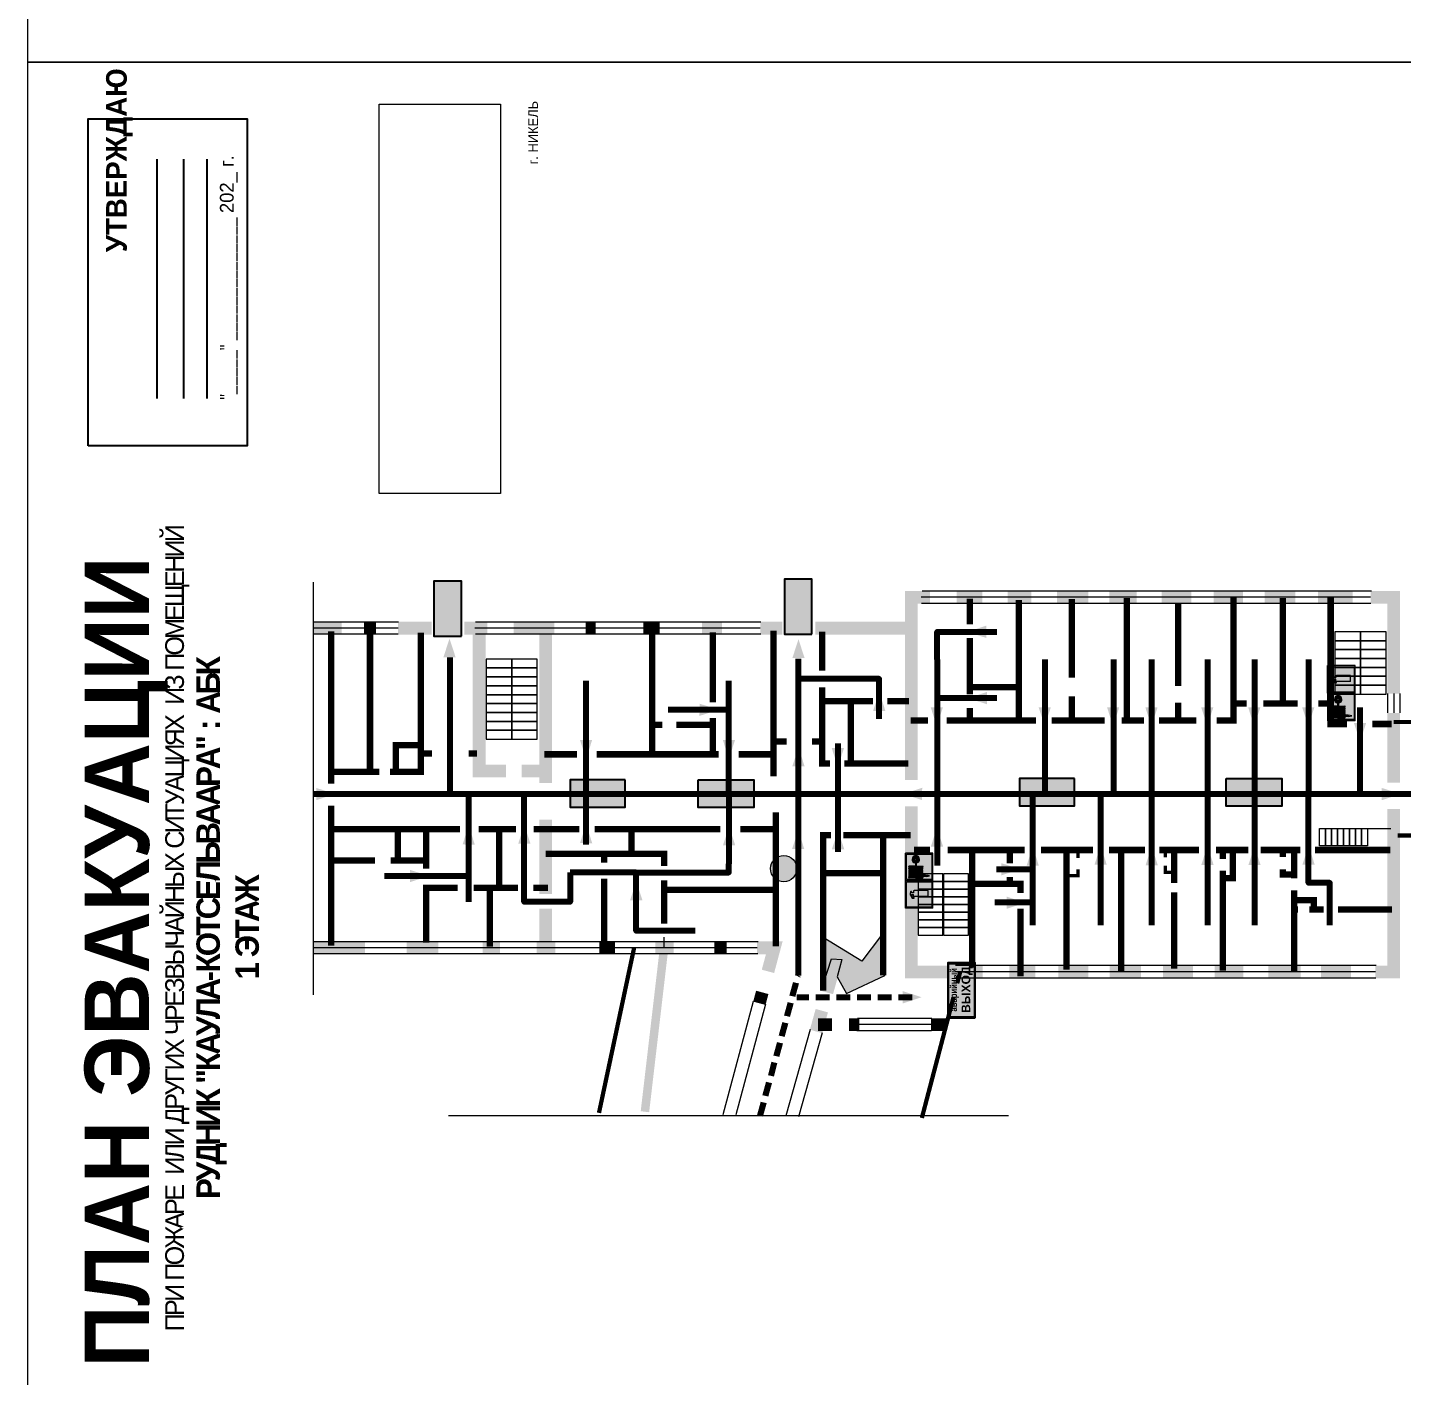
# Model space of a CAD drawing. Header units: millimetres. Extents: x 13114 to 67229, y 22859 to 38520.
# Drawn here: x 20946.7 to 21346.1, y 35961.4 to 36353.3 of the extents above; entities that cross this region are included whole.
import ezdxf

# ---------------------------------------------------------------- set-up
doc = ezdxf.new("R2010")
doc.units = ezdxf.units.MM
doc.linetypes.add('{ Wide Dash }', pattern=[12, 4, -2, 4, -2])
doc.layers.add('План_Штампы', color=7, linetype='Continuous')
doc.styles.add('обычный', font='arial.ttf')
picture_1 = doc.add_image_def('image1.jpg', size_in_pixel=(337, 105))

# ---------------------------------------------------------------- blocks, each defined once
blk = doc.blocks.new('A$C41C009D9')
at = {"true_color": 0xffffff}
blk.add_hatch(color=7, dxfattribs=at).paths.add_polyline_path([(0, 8), (-16, 8), (-16, 0), (0, 0)])
h = blk.add_hatch(color=126)
h.dxf.hatch_style = 1
h.paths.add_polyline_path([(-15.8, 7.8), (-15.8, 0.2), (-0.2, 0.2), (-0.2, 7.8)])
at = {"color": 126}
for points in [[(-16, 0), (0, 0), (0, 8), (-16, 8)], [(-16, 0), (0, 0), (0, 8), (-16, 8)], [(-15.8, 7.8), (-0.2, 7.8), (-0.2, 0.2), (-15.8, 0.2)]]:
    blk.add_lwpolyline(points, close=True, dxfattribs=at)
at = {"color": 7, "true_color": 0xffffff, "insert": (-15.8, 7.3), "char_height": 2.5, "width": 15.5999, "attachment_point": 1, "style": 'обычный'}
blk.add_mtext('\\pi1.6133;{\\fArial|b1|i0|c204|p34;\\H0.8x;\\W0.8;аварийный\\H1.25x;\\W1;\\P\\pi1.2327;ВЫХОД}', dxfattribs=at)
blk = doc.blocks.new('A$C32E8229D')
at = {"true_color": 0xffffff}
blk.add_hatch(color=7, dxfattribs=at).paths.add_polyline_path([(0, 0), (0, -8), (16, -8), (16, 0)])
h = blk.add_hatch(color=126)
h.paths.add_polyline_path([(0.2, -0.2), (15.8, -0.2), (15.8, -7.8), (0.2, -7.8)])
h.paths.add_polyline_path([(13.49, -2.05), (12.08, -2.05), (11.37, -2.63, 0.162397), (11.29, -2.84), (11.29, -3.63), (10.35, -3.63), (10.35, -4.05), (11.68, -4.05), (11.68, -3.48), (12.26, -4.28), (11.29, -5.1), (11.29, -6.78), (11.85, -6.78), (11.85, -5.44), (12.8, -4.64), (12.8, -5.94), (14.46, -5.94), (14.46, -5.39), (13.45, -5.39), (13.45, -3.97), (12.46, -2.59), (13.15, -2.59), (13.69, -3.34), (14.18, -3)], flags=16)
h.paths.add_polyline_path([(10.74, -1.82, 1), (11.8, -1.82, 1)], flags=16)
h.paths.add_polyline_path([(9.39, -3.59), (5.99, -3.59), (6.56, -3.03), (5.91, -3.03), (5.1, -3.83), (5.91, -4.64), (6.56, -4.64), (5.99, -4.09), (9.39, -4.09)], flags=16)
h.paths.add_polyline_path([(4.29, -1.08), (1.72, -1.08), (1.72, -6.6), (4.29, -6.6)], flags=16)
at = {"color": 126}
blk.add_lwpolyline([(16, -8), (0, -8), (0, 0), (16, 0)], close=True, dxfattribs=at)
blk = doc.blocks.new('A$C7B8C2D5B')
at = {"lineweight": 0}
h = blk.add_hatch(color=5, dxfattribs=at)
h.dxf.hatch_style = 1
h.paths.add_polyline_path([(1.4, -3.02, 1), (-2.11, -3.02, 1)])
at = {"color": 5, "lineweight": 0}
blk.add_circle((-0.36, -3.02), 1.75, dxfattribs=at)
blk = doc.blocks.new('A$C7B4425F7')
at = {"true_color": 0xffffff}
blk.add_hatch(color=7, dxfattribs=at).paths.add_polyline_path([(0, 0), (-16, 0), (-16, -8), (0, -8)])
h = blk.add_hatch(color=126)
h.paths.add_polyline_path([(-0.2, -0.2), (-15.8, -0.2), (-15.8, -7.8), (-0.2, -7.8)])
h.paths.add_polyline_path([(-11.76, -2.03), (-11.76, -3.66), (-11.17, -3.66, -0.568275), (-11.17, -6.18), (-12.58, -6.18), (-12.58, -2.03)], flags=16)
h.paths.add_polyline_path([(-13.33, -4.12, -0.495768), (-13.59, -6.18), (-15.03, -6.18), (-15.03, -2.03), (-13.59, -2.03, -0.487973)], flags=16)
h.paths.add_polyline_path([(-10.25, -2.03), (-9.48, -2.03), (-9.48, -6.18), (-10.25, -6.18)], flags=16)
h.paths.add_polyline_path([(-13.84, -3.69), (-14.24, -3.69), (-14.24, -3.03), (-13.9, -3.03, -0.692621)], flags=0)
h.paths.add_polyline_path([(-9.15, -2.03), (-8.4, -2.03), (-8.04, -3.07), (-7.68, -2.03), (-6.93, -2.03), (-7.64, -4.1), (-6.93, -6.18), (-7.68, -6.18), (-8.04, -5.14), (-8.4, -6.18), (-9.15, -6.18), (-8.44, -4.1)], flags=16)
h.paths.add_polyline_path([(-11.76, -4.46), (-11.42, -4.46, -0.692621), (-11.36, -5.12), (-11.76, -5.12)], flags=0)
h.paths.add_polyline_path([(-13.9, -5.2), (-14.24, -5.2), (-14.24, -4.55), (-13.84, -4.55, -0.708038)], flags=0)
edge = h.paths.add_edge_path(flags=16)
edge.add_ellipse((-5.51, -4.08), major_axis=(0, 2.05), ratio=0.586184, start_angle=0, end_angle=360)
edge = h.paths.add_edge_path(flags=0)
edge.add_ellipse((-5.51, -4.08), major_axis=(0, 1.14), ratio=0.454828, start_angle=0, end_angle=360)
h.paths.add_polyline_path([(-4.13, -4.96, 0.377264), (-3.48, -4.52, 0.0555), (-3.16, -2.03), (-1.66, -2.03), (-1.66, -4.96), (-0.96, -4.96), (-0.96, -7.01), (-1.75, -7.01), (-1.75, -6.18), (-3.3, -6.18), (-3.3, -7.02), (-4.13, -7.02)], flags=16)
h.paths.add_polyline_path([(-2.73, -2.91), (-2.28, -2.91), (-2.28, -4.96), (-3.05, -4.96, 0.079136)], flags=0)
at = {"color": 126}
blk.add_lwpolyline([(-16, -8), (0, -8), (0, 0), (-16, 0)], close=True, dxfattribs=at)
blk = doc.blocks.new('A$C37112FD5')
at = {"true_color": 0xf5f5ff}
h = blk.add_hatch(color=7, dxfattribs=at)
h.dxf.hatch_style = 1
h.paths.add_polyline_path([(12.8, -7.4), (0, -7.4), (0, -20.2), (12.8, -20.2)])
h.paths.add_polyline_path([(12.29, -7.91), (12.29, -19.69), (0.51, -19.69), (0.51, -7.91)], flags=16)
h.paths.add_polyline_path([(4.98, -9.04, -0.42597), (5.17, -9.22), (5.17, -12.25), (5.17, -15.29, -0.432244), (4.98, -15.47), (4.83, -15.47, -0.42597), (4.64, -15.29), (4.64, -12.25), (4.64, -9.22, -0.432244), (4.83, -9.04)], flags=0)
h.paths.add_polyline_path([(4.28, -9.22), (4.28, -12.25), (4.28, -15.29, -0.432244), (4.09, -15.47), (3.94, -15.47, -0.42597), (3.75, -15.29), (3.75, -12.25), (3.75, -9.22, -0.432244), (3.94, -9.04), (4.09, -9.04, -0.42597)], flags=0)
h.paths.add_polyline_path([(5.72, -9.04), (5.87, -9.04, -0.42597), (6.06, -9.22), (6.06, -12.25), (6.06, -15.29, -0.432244), (5.87, -15.47), (5.72, -15.47, -0.42597), (5.53, -15.29), (5.53, -12.25), (5.53, -9.22, -0.432244)], flags=0)
h.paths.add_polyline_path([(6.42, -8.9), (6.5, -8.9, -0.42597), (6.69, -9.08), (6.69, -12.03), (8.21, -12.03, -15.824349), (8.21, -12.47), (6.69, -12.47), (6.69, -15.42, -0.432244), (6.5, -15.6), (6.42, -15.6)], flags=0)
h.paths.add_polyline_path([(3.39, -9.22), (3.39, -12.25), (3.39, -15.29, -0.432244), (3.2, -15.47), (3.05, -15.47, -0.42597), (2.85, -15.29), (2.85, -12.25), (2.85, -9.22, -0.432244), (3.05, -9.04), (3.2, -9.04, -0.42597)], flags=0)
h.paths.add_polyline_path([(2.5, -9.22), (2.5, -16.71), (1.96, -16.71), (1.96, -9.22, -0.432244), (2.15, -9.04), (2.31, -9.04, -0.42597)], flags=0)
h.paths.add_polyline_path([(1.61, -8.9), (1.61, -15.6), (1.57, -15.6, -0.42597), (1.37, -15.42), (1.37, -12.03), (1.37, -9.09, -0.432244), (1.57, -8.9)], flags=0)
h.paths.add_polyline_path([(9.76, -10.81), (9.76, -12.03), (8.49, -12.03, -0.336371)], flags=0)
h.paths.add_polyline_path([(8.49, -12.47), (9.76, -12.47), (9.76, -13.7, -0.336371)], flags=0)
h.paths.add_polyline_path([(10.11, -10.81, -0.336371), (11.38, -12.03), (10.11, -12.03)], flags=0)
h.paths.add_polyline_path([(10.11, -12.47), (11.38, -12.47, -0.336371), (10.11, -13.7)], flags=0)
h.paths.add_polyline_path([(2.5, -16.84), (2.5, -17.05), (1.97, -17.05), (1.97, -16.84)], flags=0)
h.paths.add_polyline_path([(2.5, -17.24, -0.033778), (2.24, -18.6, -0.033778), (1.97, -17.24)], flags=0)
h = blk.add_hatch(color=242)
h.dxf.hatch_style = 1
h.paths.add_polyline_path([(12.29, -7.91), (0.51, -7.91), (0.51, -19.69), (12.29, -19.69)])
h.paths.add_polyline_path([(6.42, -15.6), (6.42, -8.9), (6.5, -8.9, -0.42597), (6.69, -9.08), (6.69, -12.03), (8.21, -12.03, -15.824349), (8.21, -12.47), (6.69, -12.47), (6.69, -15.42, -0.432244), (6.5, -15.6)], flags=16)
h.paths.add_polyline_path([(5.87, -15.47), (5.72, -15.47, -0.42597), (5.53, -15.29), (5.53, -12.25), (5.53, -9.22, -0.432244), (5.72, -9.04), (5.87, -9.04, -0.42597), (6.06, -9.22), (6.06, -12.25), (6.06, -15.29, -0.432244)], flags=16)
h.paths.add_polyline_path([(4.98, -15.47), (4.83, -15.47, -0.42597), (4.64, -15.29), (4.64, -12.25), (4.64, -9.22, -0.432244), (4.83, -9.04), (4.98, -9.04, -0.42597), (5.17, -9.22), (5.17, -12.25), (5.17, -15.29, -0.432244)], flags=16)
h.paths.add_polyline_path([(4.09, -15.47), (3.94, -15.47, -0.42597), (3.75, -15.29), (3.75, -12.25), (3.75, -9.22, -0.432244), (3.94, -9.04), (4.09, -9.04, -0.42597), (4.28, -9.22), (4.28, -12.25), (4.28, -15.29, -0.432244)], flags=16)
h.paths.add_polyline_path([(3.2, -15.47), (3.05, -15.47, -0.42597), (2.85, -15.29), (2.85, -12.25), (2.85, -9.22, -0.432244), (3.05, -9.04), (3.2, -9.04, -0.42597), (3.39, -9.22), (3.39, -12.25), (3.39, -15.29, -0.432244)], flags=16)
h.paths.add_polyline_path([(2.5, -17.05), (1.97, -17.05), (1.97, -16.84), (2.5, -16.84)], flags=16)
h.paths.add_polyline_path([(2.5, -17.24, -0.033778), (2.24, -18.6, -0.033778), (1.97, -17.24)], flags=16)
h.paths.add_polyline_path([(2.5, -16.71), (1.96, -16.71), (1.96, -9.22, -0.432244), (2.15, -9.04), (2.31, -9.04, -0.42597), (2.5, -9.22)], flags=16)
h.paths.add_polyline_path([(1.61, -15.6), (1.57, -15.6, -0.42597), (1.37, -15.42), (1.37, -12.03), (1.37, -9.09, -0.432244), (1.57, -8.9), (1.61, -8.9)], flags=16)
h.paths.add_polyline_path([(8.49, -12.47), (9.76, -12.47), (9.76, -13.7, -0.336371)], flags=0)
h.paths.add_polyline_path([(10.11, -13.7), (10.11, -12.47), (11.38, -12.47, -0.336371)], flags=0)
h.paths.add_polyline_path([(8.49, -12.03, -0.336371), (9.76, -10.81), (9.76, -12.03)], flags=0)
h.paths.add_polyline_path([(10.11, -12.03), (10.11, -10.81, -0.336371), (11.38, -12.03)], flags=0)
h = blk.add_hatch(color=7, dxfattribs=at)
h.dxf.hatch_style = 1
h.paths.add_polyline_path([(1.61, -8.9), (1.57, -8.9, 0.432244), (1.37, -9.09), (1.37, -12.03), (1.37, -15.42, 0.42597), (1.57, -15.6), (1.61, -15.6)])
h.paths.add_polyline_path([(2.5, -9.22, 0.42597), (2.31, -9.04), (2.15, -9.04, 0.432244), (1.96, -9.22), (1.96, -16.71), (2.5, -16.71)])
h.paths.add_polyline_path([(2.5, -16.84), (1.97, -16.84), (1.97, -17.05), (2.5, -17.05)])
h.paths.add_polyline_path([(2.5, -17.24), (1.97, -17.24, 0.033778), (2.24, -18.6, 0.033778)])
h.paths.add_polyline_path([(3.39, -12.25), (3.39, -9.22, 0.42597), (3.2, -9.04), (3.05, -9.04, 0.432244), (2.85, -9.22), (2.85, -12.25), (2.85, -15.29, 0.42597), (3.05, -15.47), (3.2, -15.47, 0.432244), (3.39, -15.29)])
h.paths.add_polyline_path([(4.28, -12.25), (4.28, -9.22, 0.42597), (4.09, -9.04), (3.94, -9.04, 0.432244), (3.75, -9.22), (3.75, -12.25), (3.75, -15.29, 0.42597), (3.94, -15.47), (4.09, -15.47, 0.432244), (4.28, -15.29)])
h.paths.add_polyline_path([(5.17, -12.25), (5.17, -9.22, 0.42597), (4.98, -9.04), (4.83, -9.04, 0.432244), (4.64, -9.22), (4.64, -12.25), (4.64, -15.29, 0.42597), (4.83, -15.47), (4.98, -15.47, 0.432244), (5.17, -15.29)])
h.paths.add_polyline_path([(6.06, -12.25), (6.06, -9.22, 0.42597), (5.87, -9.04), (5.72, -9.04, 0.432244), (5.53, -9.22), (5.53, -12.25), (5.53, -15.29, 0.42597), (5.72, -15.47), (5.87, -15.47, 0.432244), (6.06, -15.29)])
h.paths.add_polyline_path([(6.69, -12.47), (8.21, -12.47, 15.824349), (8.21, -12.03), (6.69, -12.03), (6.69, -9.08, 0.42597), (6.5, -8.9), (6.42, -8.9), (6.42, -15.6), (6.5, -15.6, 0.432244), (6.69, -15.42)])
h.paths.add_polyline_path([(8.49, -12.47), (9.76, -12.47), (9.76, -13.7, -0.336371)], flags=16)
h.paths.add_polyline_path([(8.49, -12.03, -0.336371), (9.76, -10.81), (9.76, -12.03)], flags=16)
h.paths.add_polyline_path([(10.11, -12.47), (11.38, -12.47, -0.336371), (10.11, -13.7)], flags=16)
h.paths.add_polyline_path([(10.11, -12.03), (10.11, -10.81, -0.336371), (11.38, -12.03)], flags=16)
h = blk.add_hatch(color=242)
h.dxf.hatch_style = 1
h.paths.add_polyline_path([(9.76, -10.81, 0.336371), (8.49, -12.03), (9.76, -12.03)])
h.paths.add_polyline_path([(10.11, -10.81), (10.11, -12.03), (11.38, -12.03, 0.336371)])
h.paths.add_polyline_path([(11.38, -12.47), (10.11, -12.47), (10.11, -13.7, 0.336371)])
h.paths.add_polyline_path([(9.76, -12.47), (8.49, -12.47, 0.336371), (9.76, -13.7)])
at = {"color": 242, "lineweight": 5}
for p, q in [((0, -20.2), (0, -7.4)), ((0, -7.4), (12.8, -7.4)), ((1.37, -12.03), (1.37, -9.08)), ((1.37, -12.03), (1.37, -15.42)), ((1.57, -8.9), (1.61, -8.9)), ((1.61, -8.9), (1.61, -15.6)), ((1.96, -16.71), (1.96, -9.22)), ((2.15, -9.04), (2.31, -9.04)), ((2.5, -16.71), (2.5, -9.22)), ((2.85, -12.25), (2.85, -9.22)), ((2.85, -12.25), (2.85, -15.29)), ((3.05, -9.04), (3.2, -9.04)), ((3.39, -12.25), (3.39, -9.22)), ((3.39, -12.25), (3.39, -15.29)), ((3.75, -12.25), (3.75, -9.22)), ((3.75, -12.25), (3.75, -15.29)), ((3.94, -9.04), (4.09, -9.04)), ((4.28, -12.25), (4.28, -9.22)), ((4.28, -12.25), (4.28, -15.29)), ((4.64, -12.25), (4.64, -9.22)), ((4.64, -12.25), (4.64, -15.29)), ((4.83, -9.04), (4.98, -9.04)), ((5.17, -12.25), (5.17, -9.22)), ((5.17, -12.25), (5.17, -15.29)), ((5.53, -12.25), (5.53, -9.22)), ((5.53, -12.25), (5.53, -15.29)), ((5.72, -9.04), (5.87, -9.04)), ((6.06, -12.25), (6.06, -9.22)), ((6.06, -12.25), (6.06, -15.29)), ((6.42, -8.9), (6.42, -15.6)), ((6.5, -8.9), (6.42, -8.9)), ((6.69, -12.03), (6.69, -9.08)), ((8.21, -12.03), (6.69, -12.03)), ((8.21, -12.47), (6.69, -12.47)), ((6.69, -12.47), (6.69, -15.42)), ((9.76, -12.03), (8.49, -12.03)), ((9.76, -12.47), (8.49, -12.47)), ((9.76, -10.81), (9.76, -12.03)), ((9.76, -12.47), (9.76, -13.7)), ((10.11, -10.81), (10.11, -12.03)), ((11.38, -12.03), (10.11, -12.03)), ((11.38, -12.47), (10.11, -12.47)), ((10.11, -12.47), (10.11, -13.7)), ((12.8, -20.2), (12.8, -7.4)), ((1.57, -15.6), (1.61, -15.6)), ((1.96, -16.71), (2.5, -16.71)), ((1.97, -16.84), (2.5, -16.84)), ((1.97, -17.05), (1.97, -16.84)), ((2.5, -17.05), (1.97, -17.05)), ((1.97, -17.24), (2.5, -17.24)), ((2.5, -16.84), (2.5, -17.05)), ((3.05, -15.47), (3.2, -15.47)), ((3.94, -15.47), (4.09, -15.47)), ((4.83, -15.47), (4.98, -15.47)), ((5.72, -15.47), (5.87, -15.47)), ((6.42, -15.6), (6.5, -15.6)), ((0, -20.2), (12.8, -20.2))]:
    blk.add_line(p, q, dxfattribs=at)
blk.add_lwpolyline([(0.51, -7.91), (12.29, -7.91), (12.29, -19.69), (0.51, -19.69)], close=True, dxfattribs=at)
for centre, radius, start, end in [((1.56, -9.09), 0.182, 87.10267, 180.60715), ((2.15, -9.22), 0.182, 87.10267, 180.60715), ((2.32, -9.22), 0.182, 359.39285, 92.89733), ((3.04, -9.22), 0.182, 87.10267, 180.60715), ((3.21, -9.22), 0.182, 359.39285, 92.89733), ((3.93, -9.22), 0.182, 87.10267, 180.60715), ((4.1, -9.22), 0.182, 359.39285, 92.89733), ((4.82, -9.22), 0.182, 87.10267, 180.60715), ((4.99, -9.22), 0.182, 359.39285, 92.89733), ((5.71, -9.22), 0.182, 87.10267, 180.60715), ((5.88, -9.22), 0.182, 359.39285, 92.89733), ((6.51, -9.09), 0.182, 359.39285, 92.89733), ((9.93, -12.25), 1.74, 187.23185, 172.76815), ((9.93, -12.25), 1.46, 96.99266, 171.35851), ((9.93, -12.25), 1.46, 188.64149, 263.00734), ((9.93, -12.25), 1.46, 8.64149, 83.00734), ((9.93, -12.25), 1.46, 276.99266, 351.35851), ((1.56, -15.42), 0.182, 179.39285, 272.89733), ((12.17, -15.98), 10.27, 187.04098, 194.7793), ((-7.7, -15.98), 10.27, 345.2207, 352.95902), ((3.04, -15.29), 0.182, 179.39285, 272.89733), ((3.21, -15.29), 0.182, 267.10267, 0.60715), ((3.93, -15.29), 0.182, 179.39285, 272.89733), ((4.1, -15.29), 0.182, 267.10267, 0.60715), ((4.82, -15.29), 0.182, 179.39285, 272.89733), ((4.99, -15.29), 0.182, 267.10267, 0.60715), ((5.71, -15.29), 0.182, 179.39285, 272.89733), ((5.88, -15.29), 0.182, 267.10267, 0.60715), ((6.51, -15.42), 0.182, 267.10267, 0.60715)]:
    blk.add_arc(centre, radius, start, end, dxfattribs=at)
blk = doc.blocks.new('A$C3AD82952')
at = {"true_color": 0xf5f5ff}
h = blk.add_hatch(color=7, dxfattribs=at)
h.dxf.hatch_style = 1
h.paths.add_polyline_path([(8.21, 8.73, 0.414214), (7.89, 9.05), (7.22, 9.05), (7.22, 9.92), (7.59, 9.92, 1), (7.57, 10.36), (7.22, 10.36), (7.22, 10.6), (6.43, 10.6), (6.43, 10.36), (6.01, 10.36), (4.74, 9.59), (4.74, 8.69), (4.98, 8.73), (4.98, 9.26), (6.12, 9.91), (6.43, 9.91), (6.43, 9.05), (5.76, 9.05, 0.414214), (5.44, 8.73), (5.44, 2.2), (8.21, 2.2)], flags=0)
h.paths.add_polyline_path([(12.8, 12.8), (0, 12.8), (0, 0), (12.8, 0)])
h.paths.add_polyline_path([(0.51, 12.29), (12.29, 12.29), (12.29, 0.51), (0.51, 0.51)], flags=16)
h.paths.add_polyline_path([(4.74, 9.59), (6.01, 10.36), (6.43, 10.36), (6.43, 10.6), (7.22, 10.6), (7.22, 10.36), (7.59, 10.36, -0.94586), (7.59, 9.92), (7.22, 9.92), (7.22, 9.05), (7.89, 9.05, -0.414214), (8.21, 8.73), (8.21, 2.2), (5.44, 2.2), (5.44, 8.73, -0.414214), (5.76, 9.05), (6.43, 9.05), (6.43, 9.91), (6.12, 9.91), (4.98, 9.26), (4.98, 8.73), (4.74, 8.69)], flags=0)
h = blk.add_hatch(color=242)
h.dxf.hatch_style = 1
h.paths.add_polyline_path([(12.29, 12.29), (0.51, 12.29), (0.51, 0.51), (12.29, 0.51)])
h.paths.add_polyline_path([(4.74, 8.69), (4.74, 9.59), (6.01, 10.36), (6.43, 10.36), (6.43, 10.6), (7.22, 10.6), (7.22, 10.36), (7.59, 10.36, -0.94586), (7.59, 9.92), (7.22, 9.92), (7.22, 9.05), (7.89, 9.05, -0.414214), (8.21, 8.73), (8.21, 2.2), (5.44, 2.2), (5.44, 8.73, -0.414214), (5.76, 9.05), (6.43, 9.05), (6.43, 9.91), (6.12, 9.91), (4.98, 9.26), (4.98, 8.73)], flags=16)
h = blk.add_hatch(color=7, dxfattribs=at)
h.dxf.hatch_style = 1
h.paths.add_polyline_path([(8.21, 8.73, 0.414214), (7.89, 9.05), (7.22, 9.05), (7.22, 9.92), (7.59, 9.92, 1), (7.57, 10.36), (7.22, 10.36), (7.22, 10.6), (6.43, 10.6), (6.43, 10.36), (6.01, 10.36), (4.74, 9.59), (4.74, 8.69), (4.98, 8.73), (4.98, 9.26), (6.12, 9.91), (6.43, 9.91), (6.43, 9.05), (5.76, 9.05, 0.414214), (5.44, 8.73), (5.44, 2.2), (8.21, 2.2)])
at = {"color": 242, "lineweight": 5}
for p, q in [((0, 0), (0, 12.8)), ((0, 12.8), (12.8, 12.8)), ((12.8, 0), (12.8, 12.8)), ((6.01, 10.36), (4.74, 9.59)), ((4.74, 9.59), (4.74, 8.69)), ((4.74, 8.69), (4.98, 8.73)), ((4.98, 9.26), (6.12, 9.91)), ((4.98, 8.73), (4.98, 9.26)), ((5.44, 2.2), (5.44, 8.73)), ((5.76, 9.05), (6.43, 9.05)), ((6.01, 10.36), (6.43, 10.36)), ((6.12, 9.91), (6.43, 9.91)), ((7.22, 10.6), (6.43, 10.6)), ((6.43, 10.6), (6.43, 10.36)), ((6.43, 9.91), (6.43, 9.05)), ((7.22, 10.36), (7.22, 10.6)), ((7.59, 10.36), (7.22, 10.36)), ((7.22, 9.05), (7.22, 9.92)), ((7.59, 9.92), (7.22, 9.92)), ((7.89, 9.05), (7.22, 9.05)), ((8.21, 2.2), (8.21, 8.73)), ((0, 0), (12.8, 0)), ((5.44, 2.2), (8.21, 2.2))]:
    blk.add_line(p, q, dxfattribs=at)
blk.add_lwpolyline([(0.51, 12.29), (12.29, 12.29), (12.29, 0.51), (0.51, 0.51)], close=True, dxfattribs=at)
for centre, radius, start, end in [((5.76, 8.73), 0.32, 90, 180), ((7.58, 10.14), 0.223, 273.18746, 86.81254), ((7.89, 8.73), 0.32, 0, 90)]:
    blk.add_arc(centre, radius, start, end, dxfattribs=at)

msp = doc.modelspace()

# ---------------------------------------------------------------- hatches: boundary and pattern name
at = {"lineweight": 0}
h = msp.add_hatch(color=256, dxfattribs=at)
h.dxf.hatch_style = 1
h.paths.add_polyline_path([(21189.03, 36082.11), (21177.87, 36088.94), (21177.87, 36075.26), (21180.28, 36082.74), (21183.28, 36082.56), (21181.88, 36077.54), (21184.66, 36072.68), (21195.76, 36077.88), (21195.76, 36089.67), (21194.76, 36089.67)])

# ---------------------------------------------------------------- linework, layer by layer
at = {"color": 5, "lineweight": 0}
for points in [[(20946.69, 36343.23), (21546.69, 36343.23), (21546.69, 36738.23), (20946.69, 36738.23)], [(20946.69, 35948.23), (21546.69, 35948.23), (21546.69, 36343.23), (20946.69, 36343.23)]]:
    msp.add_lwpolyline(points, close=True, dxfattribs=at)
msp.add_lwpolyline([(20964.28, 36231.82), (20964.28, 36326.82), (21010.48, 36326.82), (21010.48, 36231.82)], close=True)
for points in [[(20984.33, 36245.57), (20984.33, 36315.1)], [(20992.09, 36245.57), (20992.09, 36315.1)], [(20998.88, 36245.57), (20998.88, 36315.1)]]:
    msp.add_lwpolyline(points)
at = {"lineweight": 0}
for points in [[(21029.65, 36192.2), (21029.65, 36072.3)], [(21336.86, 36187.8), (21206.31, 36187.8)], [(21337.12, 36189.58), (21206.56, 36189.58)], [(21336.95, 36186.02), (21206.4, 36186.02)], [(21054.44, 36180.56), (21029.65, 36180.56)], [(21054.36, 36178.81), (21029.65, 36178.81)], [(21159.57, 36178.81), (21076.67, 36178.81)], [(21159.69, 36180.54), (21076.8, 36180.54)], [(21054.41, 36177.04), (21029.65, 36177.04)], [(21159.71, 36177.03), (21076.82, 36177.03)], [(21341.8, 36159.85), (21341.8, 36154.25)], [(21343.6, 36159.8), (21343.6, 36154.2)], [(21345.38, 36159.86), (21345.38, 36154.26)], [(21322.06, 36120.62), (21342.75, 36120.62)], [(21158.91, 36087.73), (21029.65, 36087.73)], [(21131.63, 36085.96), (21131.63, 36089.01)], [(21177.87, 36075.26), (21180.28, 36082.74), (21183.28, 36082.56), (21181.88, 36077.54), (21184.66, 36072.68), (21195.76, 36077.88), (21195.76, 36089.67), (21194.76, 36089.67), (21189.03, 36082.11), (21177.87, 36088.94)], [(21158.66, 36085.96), (21029.65, 36085.96)], [(21158.82, 36084.2), (21029.65, 36084.2)], [(21338.27, 36078.95), (21216.14, 36078.95)], [(21338.45, 36080.79), (21216.33, 36080.79)], [(21338.35, 36077.16), (21216.22, 36077.16)], [(21157.54, 36070.36), (21148.68, 36037.47)], [(21161.09, 36069.56), (21152.42, 36037.42)], [(21209.17, 36063.63), (21187.55, 36063.63)], [(21209.43, 36065.37), (21187.8, 36065.37)], [(21174.04, 36062.22), (21167, 36037.09)], [(21177.52, 36061.22), (21170.71, 36036.89)], [(21209.27, 36061.81), (21187.65, 36061.81)], [(21231.72, 36037.16), (21068.97, 36037.16)]]:
    msp.add_lwpolyline(points, dxfattribs=at)
for points, const_width in [([(21208.87, 36187.8), (21203.46, 36187.8), (21203.46, 36134.66)], 3.71), ([(21224.1, 36187.8), (21216.62, 36187.8)], 3.71), ([(21220.42, 36179.96), (21220.42, 36187.41)], 1.85), ([(21238.32, 36187.8), (21231.43, 36187.8)], 3.71), ([(21234.64, 36152.01), (21234.64, 36186.96)], 1.85), ([(21254.9, 36187.8), (21245.73, 36187.8)], 3.71), ([(21250.1, 36164.39), (21250.1, 36187.3)], 1.85), ([(21268.88, 36187.8), (21260.98, 36187.8)], 3.71), ([(21266.02, 36152.01), (21266.02, 36187.58)], 1.85), ([(21284.83, 36187.8), (21276.2, 36187.8)], 3.71), ([(21280.98, 36162.02), (21280.98, 36186.25)], 1.85), ([(21299.83, 36187.8), (21291.27, 36187.8)], 3.71), ([(21297.03, 36156.9), (21297.03, 36187.86)], 1.85), ([(21315.01, 36187.8), (21306.05, 36187.8)], 3.71), ([(21311.39, 36156.9), (21311.39, 36187.58)], 1.85), ([(21331.64, 36187.8), (21321.55, 36187.8)], 3.71), ([(21330.06, 36150.98), (21325.27, 36150.98), (21325.27, 36187.66)], 1.85), ([(21343.6, 36159.8), (21343.6, 36187.8), (21336.86, 36187.8)], 3.71), ([(21037.99, 36178.81), (21029.65, 36178.81)], 3.71), ([(21034.9, 36133.61), (21034.9, 36177.94)], 1.85), ([(21047.96, 36178.81), (21044.4, 36178.81)], 3.71), ([(21046.19, 36137.07), (21046.19, 36177.84)], 1.85), ([(21064.21, 36142.38), (21060.98, 36142.38), (21060.98, 36177.56), (21060.98, 36137.07), (21051.96, 36137.07)], 1.85), ([(21064.15, 36178.81), (21054.36, 36178.81)], 3.71), ([(21080.31, 36178.81), (21073.55, 36178.81)], 3.71), ([(21077.89, 36178.81), (21077.89, 36137.35), (21085.72, 36137.35)], 3.71), ([(21099.72, 36178.81), (21087.96, 36178.81)], 3.71), ([(21097.19, 36133.79), (21097.19, 36178.81)], 3.71), ([(21111.71, 36178.81), (21108.83, 36178.81)], 3.71), ([(21130.36, 36178.81), (21125.55, 36178.81)], 3.71), ([(21131.07, 36150.75), (21128.18, 36150.75), (21128.18, 36142.16), (21128.18, 36177.29)], 1.85), ([(21148.49, 36178.81), (21142.64, 36178.81)], 3.71), ([(21145.82, 36157.25), (21145.82, 36177.63)], 1.85), ([(21165.94, 36178.81), (21159.57, 36178.81)], 3.71), ([(21167.19, 36145.89), (21163.39, 36145.89), (21163.39, 36135.8), (21163.39, 36178.14)], 1.85), ([(21203.46, 36178.81), (21175.59, 36178.81)], 3.71), ([(21177.59, 36166.47), (21177.59, 36177.78)], 1.85), ([(21220.42, 36159.58), (21220.42, 36175.97)], 1.85), ([(21179.8, 36139.54), (21177.59, 36139.54), (21177.59, 36161.62)], 1.85), ([(21220.42, 36161.7), (21234.64, 36161.7)], 1.85), ([(21177.59, 36157.62), (21192.35, 36157.62)], 1.85), ([(21185.88, 36157.62), (21185.88, 36139.54)], 1.85), ([(21196.51, 36157.62), (21202.75, 36157.62)], 1.85), ([(21250.1, 36152.01), (21250.1, 36158.99)], 1.85), ([(21220.42, 36152.01), (21220.42, 36155.6)], 1.85), ([(21280.98, 36152.01), (21280.98, 36157.19)], 1.85), ([(21300.89, 36156.9), (21297.03, 36156.9), (21297.03, 36152.01), (21292.12, 36152.01)], 1.85), ([(21315.69, 36156.9), (21305.7, 36156.9)], 1.85), ([(21325.13, 36156.9), (21321.68, 36156.9)], 1.85), ([(21343.6, 36133.95), (21343.6, 36154.2)], 3.71), ([(21145.82, 36150.75), (21135.23, 36150.75)], 1.85), ([(21145.82, 36142.16), (21145.82, 36152.73)], 1.85), ([(21208.27, 36152.01), (21203.26, 36152.01)], 1.85), ([(21239.65, 36152.01), (21213.75, 36152.01)], 1.85), ([(21259.65, 36152.01), (21244.19, 36152.01)], 1.85), ([(21271.04, 36152.01), (21264.55, 36152.01)], 1.85), ([(21286.29, 36152.01), (21275.41, 36152.01)], 1.85), ([(21343.01, 36150.98), (21337.41, 36150.98)], 1.85), ([(21343.6, 36151.55), (21351.37, 36151.55)], 1.24), ([(21358.68, 36151.55), (21363.86, 36151.55), (21363.86, 36118.59), (21344.69, 36118.59)], 1.24), ([(21177.59, 36145.89), (21174.6, 36145.89)], 1.85), ([(21053.69, 36137.07), (21053.69, 36144.8), (21060.98, 36144.8)], 1.85), ([(21077.31, 36142.38), (21074.81, 36142.38)], 1.85), ([(21106.29, 36142.16), (21096.88, 36142.16)], 1.85), ([(21147.5, 36142.16), (21112.04, 36142.16)], 1.85), ([(21163.39, 36142.16), (21153.3, 36142.16)], 1.85), ([(21097.19, 36137.35), (21090.25, 36137.35)], 3.71), ([(21202.6, 36139.54), (21183.94, 36139.54)], 1.85), ([(21048.86, 36137.07), (21034.9, 36137.07), (21034.9, 36133.61)], 1.85), ([(21034.9, 36127.24), (21034.9, 36120.86)], 1.85), ([(21164.05, 36086.41), (21164.05, 36125.32)], 1.85), ([(21203.46, 36127.02), (21203.46, 36078.95), (21224.2, 36078.95)], 3.71), ([(21338.27, 36078.95), (21343.6, 36078.95), (21343.6, 36126.27)], 3.71), ([(21097.19, 36101.54), (21097.19, 36123.18)], 3.71), ([(21072.37, 36120.43), (21034.89, 36120.43), (21034.89, 36086.54)], 1.85), ([(21054.24, 36111.36), (21054.24, 36120.43)], 1.85), ([(21062.51, 36120.43), (21062.51, 36108.95)], 1.85), ([(21088.57, 36120.43), (21077.79, 36120.43)], 1.85), ([(21083.73, 36103.38), (21083.73, 36120.43)], 1.85), ([(21107.03, 36120.43), (21093.71, 36120.43)], 1.85), ([(21147.98, 36120.43), (21111.43, 36120.43)], 1.85), ([(21122.14, 36113.27), (21122.14, 36120.43)], 1.85), ([(21164.05, 36120.43), (21153.75, 36120.43)], 1.85), ([(21180.16, 36118.64), (21177.87, 36118.64), (21177.87, 36073.47)], 1.85), ([(21203.22, 36118.64), (21183.71, 36118.64)], 1.85), ([(21195.26, 36077.91), (21195.26, 36118.64)], 1.85), ([(21208.9, 36114.37), (21204.25, 36114.37)], 1.85), ([(21221.16, 36104.54), (21221.16, 36080.17), (21221.16, 36114.37), (21213.99, 36114.37)], 1.85), ([(21236.39, 36114.37), (21221, 36114.37)], 1.85), ([(21232.07, 36114.37), (21232.07, 36110.46)], 1.85), ([(21256.21, 36114.37), (21241.1, 36114.37)], 1.85), ([(21248.52, 36079.62), (21248.52, 36114.37)], 1.85), ([(21251.9, 36114.37), (21251.9, 36112.03)], 1), ([(21271.34, 36114.37), (21260.9, 36114.37)], 1.85), ([(21264.44, 36114.37), (21264.44, 36078.83)], 1.85), ([(21287.04, 36114.37), (21275.49, 36114.37)], 1.85), ([(21279.81, 36114.37), (21279.81, 36104.82)], 1.85), ([(21301.37, 36114.37), (21291.98, 36114.37)], 1.85), ([(21296.83, 36114.37), (21296.83, 36106.21), (21293.93, 36106.21), (21293.93, 36108.41)], 1.85), ([(21293.93, 36114.37), (21293.93, 36111.78)], 1.85), ([(21316.5, 36114.37), (21304.95, 36114.37)], 1.85), ([(21311.38, 36114.37), (21311.38, 36112.37)], 1.85), ([(21314.71, 36114.37), (21314.71, 36106.17)], 1.85), ([(21342.58, 36114.37), (21320.7, 36114.37)], 1.85), ([(21047.64, 36111.36), (21034.89, 36111.36)], 1.85), ([(21062.51, 36111.36), (21052.23, 36111.36)], 1.85), ([(21131.63, 36109.72), (21131.63, 36113.27), (21097.23, 36113.27)], 1.85), ([(21114.25, 36113.27), (21114.25, 36110.71)], 1.85), ([(21114.25, 36106.08), (21114.25, 36086.51)], 1.85), ([(21131.63, 36092.93), (21131.63, 36105.53)], 1.85), ([(21195.26, 36107.63), (21177.87, 36107.63)], 1.85), ([(21232.07, 36106.53), (21232.07, 36104.54), (21235.19, 36104.54), (21235.19, 36101.86)], 1.85), ([(21251.9, 36108.76), (21251.9, 36106.89), (21248.52, 36106.89)], 1), ([(21293.93, 36106.21), (21293.93, 36079.35)], 1.85), ([(21311.38, 36108.72), (21311.38, 36107.24), (21314.71, 36107.24)], 1.85), ([(21071.7, 36103.38), (21062.51, 36103.38), (21062.51, 36087.46)], 1.85), ([(21089.19, 36103.38), (21076.35, 36103.38)], 1.85), ([(21081, 36103.38), (21081, 36086.28)], 1.85), ([(21097.93, 36103.38), (21093.68, 36103.38)], 1.85), ([(21131.63, 36102.78), (21164.05, 36102.78)], 1.85), ([(21232.07, 36104.54), (21221.16, 36104.54)], 1.85), ([(21279.81, 36079.85), (21279.81, 36102.04)], 1.85), ([(21314.71, 36102.68), (21314.71, 36078.91)], 1.85), ([(21097.19, 36085.96), (21097.19, 36097.35)], 3.71), ([(21235.19, 36097.37), (21235.19, 36077.71)], 1.85), ([(21320.37, 36097.07), (21320.37, 36099.82), (21314.71, 36099.82)], 1.85), ([(21314.71, 36097.07), (21315.79, 36097.07)], 1.85), ([(21319.04, 36097.07), (21323.25, 36097.07)], 1.85), ([(21327.43, 36097.07), (21343.13, 36097.07)], 1.85), ([(21029.65, 36085.96), (21044.73, 36085.96)], 3.71), ([(21056.8, 36085.96), (21066, 36085.96)], 3.71), ([(21078.9, 36085.96), (21083.94, 36085.96)], 3.71), ([(21094.63, 36085.96), (21100.04, 36085.96)], 3.71), ([(21112.82, 36085.96), (21117.36, 36085.96)], 3.71), ([(21112.71, 36038), (21122.92, 36085.96)], 1.24), ([(21131.63, 36085.96), (21126.06, 36038.33)], 2.47), ([(21129.04, 36085.96), (21134.44, 36085.96)], 3.71), ([(21146.2, 36085.96), (21149.78, 36085.96)], 3.71), ([(21158.66, 36085.96), (21163.64, 36085.96), (21161.8, 36079.11)], 3.71), ([(21178.92, 36072.98), (21181.76, 36083.15)], 3.71), ([(21216.77, 36075.64), (21217.64, 36078.95)], 1.24), ([(21231.92, 36078.95), (21239.49, 36078.95)], 3.71), ([(21246.14, 36078.95), (21254.88, 36078.95)], 3.71), ([(21261.1, 36078.95), (21270.13, 36078.95)], 3.71), ([(21276.57, 36078.95), (21285.27, 36078.95)], 3.71), ([(21291.53, 36078.95), (21299.88, 36078.95)], 3.71), ([(21307.19, 36078.95), (21316.58, 36078.95)], 3.71), ([(21322.49, 36078.95), (21331.19, 36078.95)], 3.71), ([(21160.15, 36073), (21159.3, 36069.84)], 3.71), ([(21206.51, 36036.52), (21215.72, 36071.64)], 1.24), ([(21175.76, 36061.66), (21177.45, 36067.69)], 3.71), ([(21180.4, 36063.63), (21176.31, 36063.63)], 3.71), ([(21188.35, 36063.63), (21185.31, 36063.63)], 3.71), ([(21213.62, 36063.63), (21209.17, 36063.63)], 3.71)]:
    msp.add_lwpolyline(points, dxfattribs=dict(at, const_width=const_width))
at = {"color": 126, "lineweight": 100, "true_color": 0x008754}
for points in [[(21210.91, 36169.68), (21210.91, 36177.73), (21228.31, 36177.73)], [(21069.41, 36170.33), (21069.41, 36130.63)], [(21170.59, 36169.93), (21170.59, 36077.92)], [(21210.91, 36169.68), (21210.91, 36130.63)], [(21242.27, 36169.68), (21242.27, 36130.63)], [(21262.14, 36169.68), (21262.14, 36130.63)], [(21273.27, 36169.68), (21273.27, 36130.63)], [(21289.49, 36169.68), (21289.49, 36130.63)], [(21303.13, 36169.68), (21303.13, 36130.63)], [(21318.83, 36169.68), (21318.83, 36130.63)], [(21108.97, 36115.96), (21108.97, 36163.48)], [(21150.47, 36130.63), (21150.47, 36163.48)], [(21194.08, 36152.48), (21194.08, 36164.1), (21170.59, 36164.1)], [(21228.31, 36158.5), (21210.91, 36158.5)], [(21150.47, 36155.13), (21132.85, 36155.13)], [(21333.79, 36155.8), (21333.79, 36130.63)], [(21355.09, 36148.71), (21355.09, 36130.63), (21029.65, 36130.63)], [(21182.14, 36145.32), (21182.14, 36130.63)], [(21074.87, 36099.35), (21074.87, 36130.63)], [(21104.33, 36107.81), (21104.33, 36099.35), (21091.01, 36099.35), (21091.01, 36130.63)], [(21150.47, 36130.63), (21150.47, 36110.36)], [(21182.14, 36130.63), (21182.14, 36113.8)], [(21210.91, 36130.63), (21210.91, 36109.91)], [(21238.69, 36130.63), (21238.69, 36092.58)], [(21258.44, 36130.63), (21258.44, 36092.58)], [(21273.27, 36130.63), (21273.27, 36092.58)], [(21289.49, 36130.63), (21289.49, 36092.58)], [(21303.13, 36130.63), (21303.13, 36092.58)], [(21325.01, 36092.58), (21325.01, 36104.81), (21318.83, 36104.81), (21318.83, 36130.63)], [(21140.64, 36090.89), (21123.52, 36090.89), (21123.52, 36107.81), (21150.47, 36107.81), (21150.47, 36110.36)], [(21050.36, 36106.82), (21074.87, 36106.82)], [(21123.52, 36107.81), (21104.33, 36107.81)], [(21228.15, 36108.78), (21238.69, 36108.78)], [(21238.69, 36099.09), (21227.69, 36099.09)]]:
    msp.add_lwpolyline(points, dxfattribs=at)
at = {"lineweight": 0}
for points in [[(21333.94, 36177.75), (21326.51, 36177.75), (21326.51, 36175.17), (21333.94, 36175.17)], [(21333.94, 36175.17), (21326.51, 36175.17), (21326.51, 36172.58), (21333.94, 36172.58)], [(21341.38, 36177.75), (21333.94, 36177.75), (21333.94, 36175.17), (21341.38, 36175.17)], [(21341.38, 36175.17), (21333.94, 36175.17), (21333.94, 36172.58), (21341.38, 36172.58)], [(21333.94, 36172.58), (21326.51, 36172.58), (21326.51, 36170), (21333.94, 36170)], [(21341.38, 36172.58), (21333.94, 36172.58), (21333.94, 36170), (21341.38, 36170)], [(21087.36, 36169.83), (21079.93, 36169.83), (21079.93, 36167.25), (21087.36, 36167.25)], [(21087.36, 36167.25), (21079.93, 36167.25), (21079.93, 36164.66), (21087.36, 36164.66)], [(21094.79, 36169.83), (21087.36, 36169.83), (21087.36, 36167.25), (21094.79, 36167.25)], [(21094.79, 36167.25), (21087.36, 36167.25), (21087.36, 36164.66), (21094.79, 36164.66)], [(21333.94, 36170), (21326.51, 36170), (21326.51, 36167.41), (21333.94, 36167.41)], [(21333.94, 36167.41), (21326.51, 36167.41), (21326.51, 36164.83), (21333.94, 36164.83)], [(21341.38, 36170), (21333.94, 36170), (21333.94, 36167.41), (21341.38, 36167.41)], [(21341.38, 36167.41), (21333.94, 36167.41), (21333.94, 36164.83), (21341.38, 36164.83)], [(21087.36, 36164.66), (21079.93, 36164.66), (21079.93, 36162.08), (21087.36, 36162.08)], [(21094.79, 36164.66), (21087.36, 36164.66), (21087.36, 36162.08), (21094.79, 36162.08)], [(21333.94, 36164.83), (21326.51, 36164.83), (21326.51, 36162.24), (21333.94, 36162.24)], [(21333.94, 36162.24), (21326.51, 36162.24), (21326.51, 36159.66), (21333.94, 36159.66)], [(21341.38, 36164.83), (21333.94, 36164.83), (21333.94, 36162.24), (21341.38, 36162.24)], [(21341.38, 36162.24), (21333.94, 36162.24), (21333.94, 36159.66), (21341.38, 36159.66)], [(21087.36, 36162.08), (21079.93, 36162.08), (21079.93, 36159.49), (21087.36, 36159.49)], [(21087.36, 36159.49), (21079.93, 36159.49), (21079.93, 36156.91), (21087.36, 36156.91)], [(21094.79, 36162.08), (21087.36, 36162.08), (21087.36, 36159.49), (21094.79, 36159.49)], [(21094.79, 36159.49), (21087.36, 36159.49), (21087.36, 36156.91), (21094.79, 36156.91)], [(21087.36, 36156.91), (21079.93, 36156.91), (21079.93, 36154.32), (21087.36, 36154.32)], [(21087.36, 36154.32), (21079.93, 36154.32), (21079.93, 36151.74), (21087.36, 36151.74)], [(21094.79, 36156.91), (21087.36, 36156.91), (21087.36, 36154.32), (21094.79, 36154.32)], [(21094.79, 36154.32), (21087.36, 36154.32), (21087.36, 36151.74), (21094.79, 36151.74)], [(21087.36, 36151.74), (21079.93, 36151.74), (21079.93, 36149.15), (21087.36, 36149.15)], [(21094.79, 36151.74), (21087.36, 36151.74), (21087.36, 36149.15), (21094.79, 36149.15)], [(21087.36, 36149.15), (21079.93, 36149.15), (21079.93, 36146.57), (21087.36, 36146.57)], [(21094.79, 36149.15), (21087.36, 36149.15), (21087.36, 36146.57), (21094.79, 36146.57)], [(21323.8, 36115.6), (21322.06, 36115.6), (21322.06, 36120.62), (21323.8, 36120.62)], [(21325.54, 36115.6), (21323.8, 36115.6), (21323.8, 36120.62), (21325.54, 36120.62)], [(21327.28, 36115.6), (21325.54, 36115.6), (21325.54, 36120.62), (21327.28, 36120.62)], [(21329.02, 36115.6), (21327.28, 36115.6), (21327.28, 36120.62), (21329.02, 36120.62)], [(21330.76, 36115.6), (21329.02, 36115.6), (21329.02, 36120.62), (21330.76, 36120.62)], [(21332.5, 36115.6), (21330.76, 36115.6), (21330.76, 36120.62), (21332.5, 36120.62)], [(21334.24, 36115.6), (21332.5, 36115.6), (21332.5, 36120.62), (21334.24, 36120.62)], [(21335.98, 36115.6), (21334.24, 36115.6), (21334.24, 36120.62), (21335.98, 36120.62)], [(21212.57, 36107.45), (21205.46, 36107.45), (21205.46, 36105.22), (21212.57, 36105.22)], [(21220.09, 36107.45), (21212.82, 36107.45), (21212.82, 36105.22), (21220.09, 36105.22)], [(21212.57, 36105.22), (21205.46, 36105.22), (21205.46, 36102.99), (21212.57, 36102.99)], [(21212.57, 36102.99), (21205.46, 36102.99), (21205.46, 36100.76), (21212.57, 36100.76)], [(21220.09, 36105.22), (21212.82, 36105.22), (21212.82, 36102.99), (21220.09, 36102.99)], [(21220.09, 36102.99), (21212.82, 36102.99), (21212.82, 36100.76), (21220.09, 36100.76)], [(21212.57, 36100.76), (21205.46, 36100.76), (21205.46, 36098.53), (21212.57, 36098.53)], [(21212.57, 36098.53), (21205.46, 36098.53), (21205.46, 36096.3), (21212.57, 36096.3)], [(21220.09, 36100.76), (21212.82, 36100.76), (21212.82, 36098.53), (21220.09, 36098.53)], [(21220.09, 36098.53), (21212.82, 36098.53), (21212.82, 36096.3), (21220.09, 36096.3)], [(21212.57, 36096.3), (21205.46, 36096.3), (21205.46, 36094.07), (21212.57, 36094.07)], [(21220.09, 36096.3), (21212.82, 36096.3), (21212.82, 36094.07), (21220.09, 36094.07)], [(21212.57, 36094.07), (21205.46, 36094.07), (21205.46, 36091.85), (21212.57, 36091.85)], [(21212.57, 36091.85), (21205.46, 36091.85), (21205.46, 36089.62), (21212.57, 36089.62)], [(21220.09, 36094.07), (21212.82, 36094.07), (21212.82, 36091.85), (21220.09, 36091.85)], [(21220.09, 36091.85), (21212.82, 36091.85), (21212.82, 36089.62), (21220.09, 36089.62)]]:
    msp.add_lwpolyline(points, close=True, dxfattribs=at)
at = {"lineweight": 0, "const_width": 1, "elevation": 1}
for points in [[(21277.22, 36114.37), (21277.22, 36112.27)], [(21279.81, 36107.89), (21277.22, 36107.89), (21277.22, 36109.78)]]:
    msp.add_lwpolyline(points, dxfattribs=at)
at = {"color": 126, "linetype": '{ Wide Dash }', "lineweight": 100, "true_color": 0x008754}
for points in [[(21159.56, 36037.14), (21170.59, 36077.92)], [(21203.7, 36071.53), (21170.21, 36071.53)]]:
    msp.add_lwpolyline(points, dxfattribs=at)
at = {"layer": 'План_Штампы', "color": 126, "true_color": 0x008754}
for points in [[(21225.22, 36179.54), (21225.21, 36175.98), (21219.74, 36177.75)], [(21071.08, 36170.32), (21067.51, 36170.33), (21069.28, 36175.8)], [(21172.46, 36170.12), (21168.89, 36170.13), (21170.66, 36175.6)], [(21195.92, 36154.77), (21192.36, 36154.78), (21194.12, 36160.25)], [(21225.45, 36160.28), (21225.44, 36156.71), (21219.97, 36158.48)], [(21141.91, 36153.32), (21141.92, 36156.89), (21147.39, 36155.12)], [(21209.06, 36155.86), (21212.63, 36155.85), (21210.86, 36150.38)], [(21240.42, 36155.86), (21243.98, 36155.85), (21242.21, 36150.38)], [(21260.29, 36155.86), (21263.85, 36155.85), (21262.08, 36150.38)], [(21271.42, 36155.86), (21274.99, 36155.85), (21273.22, 36150.38)], [(21287.64, 36155.86), (21291.21, 36155.85), (21289.44, 36150.38)], [(21301.28, 36155.86), (21304.85, 36155.85), (21303.08, 36150.38)], [(21316.98, 36155.86), (21320.55, 36155.85), (21318.78, 36150.38)], [(21332.02, 36151.31), (21335.59, 36151.31), (21333.82, 36145.83)], [(21107.18, 36146.36), (21110.74, 36146.35), (21108.97, 36140.88)], [(21148.67, 36146.36), (21152.24, 36146.35), (21150.47, 36140.88)], [(21172.45, 36138.7), (21168.89, 36138.71), (21170.65, 36144.18)], [(21180.32, 36143.98), (21183.89, 36143.97), (21182.12, 36138.49)], [(21030.58, 36128.84), (21030.59, 36132.41), (21036.06, 36130.64)], [(21206.6, 36132.44), (21206.59, 36128.87), (21201.12, 36130.64)], [(21340.11, 36128.84), (21340.12, 36132.4), (21345.59, 36130.63)], [(21076.64, 36115.96), (21073.08, 36115.97), (21074.84, 36121.44)], [(21092.82, 36116.19), (21089.25, 36116.2), (21091.02, 36121.67)], [(21110.76, 36116.35), (21107.2, 36116.36), (21108.96, 36121.83)], [(21152.3, 36115.69), (21148.73, 36115.69), (21150.5, 36121.17)], [(21172.37, 36114.63), (21168.81, 36114.64), (21170.58, 36120.11)], [(21183.95, 36114.58), (21180.38, 36114.59), (21182.15, 36120.07)], [(21212.69, 36115.34), (21209.12, 36115.35), (21210.89, 36120.82)], [(21240.5, 36109.82), (21236.94, 36109.83), (21238.7, 36115.3)], [(21260.23, 36110.1), (21256.67, 36110.11), (21258.43, 36115.58)], [(21275.07, 36109.91), (21271.5, 36109.92), (21273.27, 36115.39)], [(21291.27, 36110.04), (21287.7, 36110.05), (21289.47, 36115.52)], [(21304.93, 36109.97), (21301.37, 36109.97), (21303.13, 36115.45)], [(21320.64, 36110.14), (21317.08, 36110.15), (21318.85, 36115.62)], [(21229.59, 36106.99), (21229.6, 36110.55), (21235.08, 36108.78)], [(21057.84, 36105.03), (21057.84, 36108.59), (21063.32, 36106.83)], [(21125.33, 36099.77), (21121.76, 36099.78), (21123.53, 36105.25)], [(21231.1, 36097.26), (21231.11, 36100.83), (21236.58, 36099.06)], [(21200.96, 36069.8), (21200.97, 36073.37), (21206.44, 36071.6)]]:
    msp.add_solid(points, dxfattribs=at)

# ---------------------------------------------------------------- block references
for name, p, xscale, yscale, zscale, rotation in [('A$C3AD82952', (21332.4, 36159.94), 0.625, 0.625, 0.625, 90), ('A$C37112FD5', (21319.78, 36151.94), 0.6249984004534781, 0.6249984004534781, 0.6249984004534781, 90), ('A$C7B8C2D5B', (21165.6, 36102.38), 2.177419353276491, 2.177419353276491, 2.177419353276491, 180), ('A$C37112FD5', (21197.1, 36105.45), 0.6249984004534781, 0.6249984004534781, 0.6249984004534781, 90), ('A$C3AD82952', (21209.72, 36097.45), 0.625, 0.625, 0.625, 90)]:
    msp.add_blockref(name, p, dxfattribs=dict(xscale=xscale, yscale=yscale, zscale=zscale, rotation=rotation))
at = {"rotation": 90}
msp.add_blockref('A$C41C009D9', (21222.02, 36081.62), dxfattribs=at)
at = {"layer": 'План_Штампы', "rotation": 90}
for p in [(21064.73, 36192.48), (21166.57, 36193.05)]:
    msp.add_blockref('A$C7B4425F7', p, dxfattribs=at)
at = {"layer": 'План_Штампы', "color": 126, "true_color": 0x008754, "xscale": -1, "rotation": 180}
for p in [(21104.3, 36126.78), (21234.89, 36127.19)]:
    msp.add_blockref('A$C32E8229D', p, dxfattribs=at)
at = {"layer": 'План_Штампы', "color": 126, "true_color": 0x008754, "xscale": 1.012510887696, "yscale": 1.012510887696, "zscale": 1.012510887696, "rotation": 179.9978653237145}
for p in [(21157.74, 36126.68), (21311.12, 36127.09)]:
    msp.add_blockref('A$C32E8229D', p, dxfattribs=at)

# ---------------------------------------------------------------- texts
at = {"lineweight": 0, "rotation": 90, "style": 'обычный'}
for s, insert, char_height, width, attachment_point in [('\\pi-18,l18,t18;{\\fProxima Nova Rg|b1|i0|c204|p2;УТВЕРЖДАЮ\\H1.1997x; }', (20973.4, 36314.76), 6, 126.6484, 5), ('\\pi-8.4,l8.4,t8.4;{\\fProxima Nova Rg|b0|i0|c204|p2;г. НИКЕЛЬ\\H1.1667x; }', (21093.59, 36322.78), 2.8, 126.6484, 5), ('{\\fArial Narrow|b0|i0|c204|p34;"_____" ______________ \\fProxima Nova Rg|b0|i0|c204|p2;202_ г. }', (21005.16, 36280.72), 4, 78.6503, 5), ('{\\fProxima Nova Rg|b1|i0|c204|p2;ПЛАН ЭВАКУАЦИИ}', (20963.28, 35964.06), 18.7, 419.8066, 1)]:
    msp.add_mtext(s, dxfattribs=dict(at, insert=insert, char_height=char_height, width=width, attachment_point=attachment_point))
at = {"color": 0, "lineweight": 0, "insert": (20991.28, 36091.39), "char_height": 6.8, "width": 381.8334, "attachment_point": 5, "rotation": 90, "style": 'обычный'}
msp.add_mtext('{\\fArial Black|b1|i0|c204|p34;\\H2x;\\T0.85;  \\fArial Narrow|b0|i0|c204|p34;\\H0.8x;\\W0.9;\\P\\fProxima Nova Rg|b0|i0|c204|p2;\\H0.5x;\\W1;\\C256;ПРИ ПОЖАРЕ  ИЛИ ДРУГИХ ЧРЕЗВЫЧАЙНЫХ СИТУАЦИЯХ  ИЗ ПОМЕЩЕНИЙ \\fProxima Nova Rg|b1|i0|c204|p2;\\H1.25x;\\PРУДНИК "КАУЛА-КОТСЕЛЬВААРА" : АБК\\P1 ЭТАЖ}', dxfattribs=at)

# ---------------------------------------------------------------- pictures from other files: only their frames are drawn
at = {"color": 7, "lineweight": 0, "true_color": 0xf5f5ff}
image = msp.add_image(picture_1, insert=(21084.09, 36217.97), size_in_units=(113.11, 35.24), rotation=90, dxfattribs=at)
image.dxf.flags = 7

doc.saveas('drawing.dxf')
